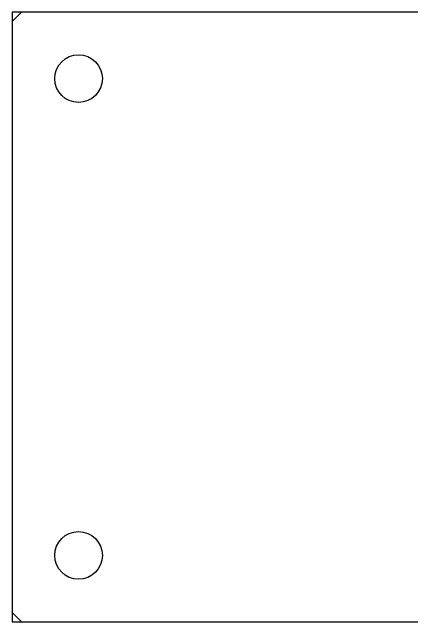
# Model space of a CAD drawing. Header units: millimetres. Extents: x 0 to 279, y 0 to 216.
# Drawn here: x 214.44 to 218.63, y 189.92 to 196.31 of the extents above; entities that cross this region are included whole.
import ezdxf

# ---------------------------------------------------------------- set-up
doc = ezdxf.new("R2010")
doc.units = ezdxf.units.MM

msp = doc.modelspace()

# ---------------------------------------------------------------- linework, layer by layer
at = {"color": 7, "linetype": 'Continuous', "lineweight": 25}
for p, q in [((214.5329, 196.3144), (214.4356, 196.217)), ((220.8289, 196.3144), (214.4356, 196.3144)), ((214.4356, 196.3144), (214.4356, 189.9211)), ((214.4356, 190.0184), (214.5329, 189.9211)), ((214.4356, 189.9211), (220.8289, 189.9211))]:
    msp.add_line(p, q, dxfattribs=at)
for centre in [(215.1322, 195.6177), (215.1322, 190.6177)]:
    msp.add_circle(centre, 0.25, dxfattribs=at)

doc.saveas('drawing.dxf')
